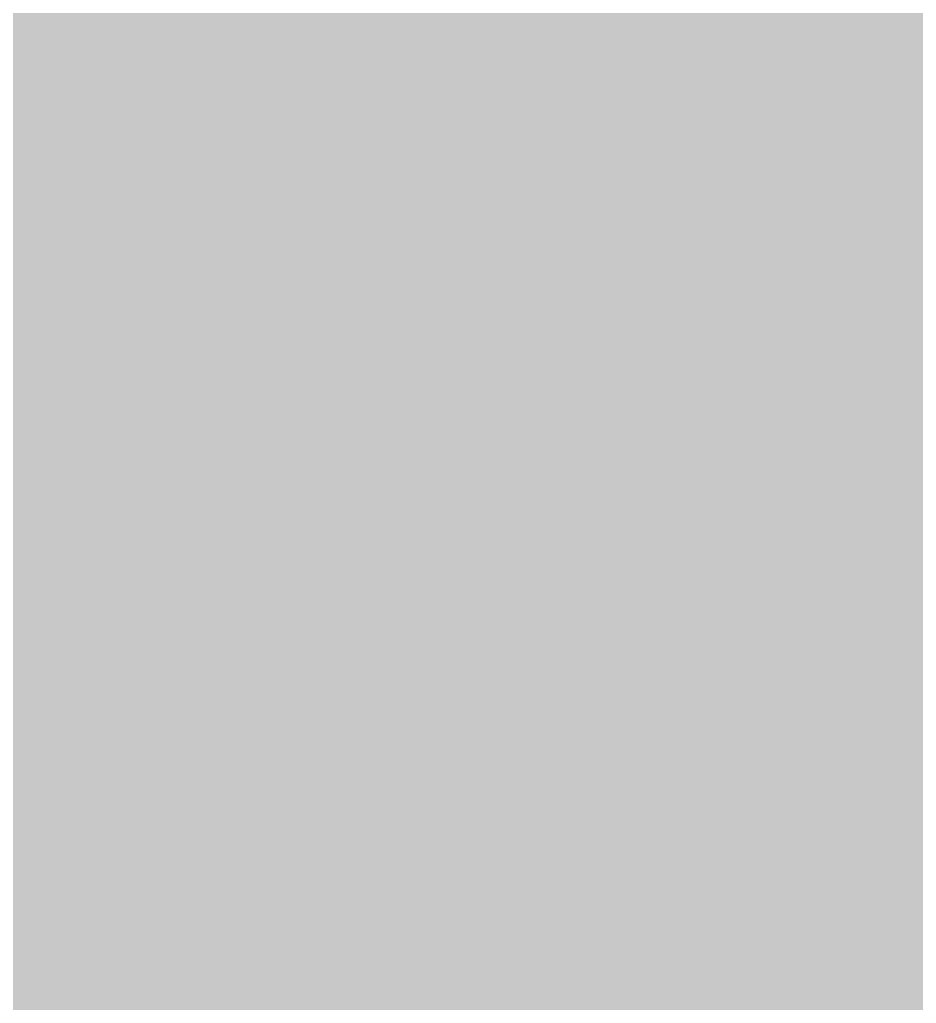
# Model space of a CAD drawing. Header units: millimetres. Extents: x -11 to 223, y -88 to 3.
# Drawn here: x 24.3511 to 24.4365, y -18.8997 to -18.806 of the extents above; entities that cross this region are included whole.
import ezdxf

# ---------------------------------------------------------------- set-up
doc = ezdxf.new("R2010")
doc.units = ezdxf.units.MM
doc.header["$MEASUREMENT"] = 0
for name, color, linetype, true_color in [('Bottom-Layer', 7, 'Continuous', 0x0000ff), ('Top-Layer', 7, 'Continuous', 0xff0000), ('Top-Silkscreen-Layer', 7, 'Continuous', 0xffcc00)]:
    doc.layers.add(name, color=color, linetype=linetype, true_color=true_color)

msp = doc.modelspace()

# ---------------------------------------------------------------- hatches: boundary and pattern name
at = {"layer": 'Bottom-Layer'}
msp.add_hatch(color=256, dxfattribs=at).paths.add_polyline_path([(-10.335281, 1.978664), (-0.38039, 1.978664), (-0.84578, 1.726733), (-1.195487, 1.329541), (-1.386452, 0.835994), (-1.395162, 0.306862), (-1.220545, -0.192703), (-0.884101, -0.60119), (-0.427256, -0.868302), (0.093739, -0.961151), (1.793739, -0.961151), (2.314734, -0.868302), (2.771579, -0.60119), (3.108023, -0.192703), (3.28264, 0.306862), (3.27393, 0.835994), (3.082964, 1.329541), (2.733257, 1.726733), (2.267868, 1.978664), (222.628905, 1.978664), (222.628905, -87.475235), (-10.335281, -87.475235)])
at = {"layer": 'Top-Layer'}
msp.add_hatch(color=256, dxfattribs=at).paths.add_polyline_path([(-10.335281, 1.978664), (-0.38039, 1.978664), (-0.84578, 1.726733), (-1.195487, 1.329541), (-1.386452, 0.835994), (-1.395162, 0.306862), (-1.220545, -0.192703), (-0.884101, -0.60119), (-0.427256, -0.868302), (0.093739, -0.961151), (1.793739, -0.961151), (2.314734, -0.868302), (2.771579, -0.60119), (3.108023, -0.192703), (3.28264, 0.306862), (3.27393, 0.835994), (3.082964, 1.329541), (2.733257, 1.726733), (2.267868, 1.978664), (222.628905, 1.978664), (222.628905, -87.475235), (-10.335281, -87.475235)])
at = {"layer": 'Top-Silkscreen-Layer'}
msp.add_hatch(color=256, dxfattribs=at).paths.add_polyline_path([(24.685052, -19.188839), (24.380252, -19.188839), (24.380252, -18.682639), (24.685052, -18.682639)])
msp.add_hatch(color=256, dxfattribs=at).paths.add_polyline_path([(24.685052, -19.188839), (24.380252, -19.188839), (24.380252, -18.682639), (24.685052, -18.682639)])

# ---------------------------------------------------------------- linework, layer by layer
at = {"layer": 'Top-Layer', "const_width": 0.0508}
msp.add_lwpolyline([(34.33862, -21.739903), (30.061106, -17.462389), (29.903715, -17.357224), (29.718059, -17.320295), (26.259589, -17.320295), (26.073933, -17.357224), (25.916542, -17.462389), (24.472035, -18.906896), (23.924981, -18.906896), (23.745911, -18.954878), (23.614822, -19.085966), (23.56684, -19.265037), (23.56684, -19.812091), (23.198036, -20.180895), (23.304994, -19.438786), (23.215277, -18.694396)], dxfattribs=at)
at = {"layer": 'Top-Silkscreen-Layer', "const_width": 0.00508}
msp.add_lwpolyline([(24.685052, -19.188839), (24.380252, -19.188839), (24.380252, -18.682639), (24.685052, -18.682639)], close=True, dxfattribs=at)
msp.add_lwpolyline([(24.685052, -19.188839), (24.380252, -19.188839), (24.380252, -18.682639), (24.685052, -18.682639)], close=True, dxfattribs=at)

doc.saveas('drawing.dxf')
